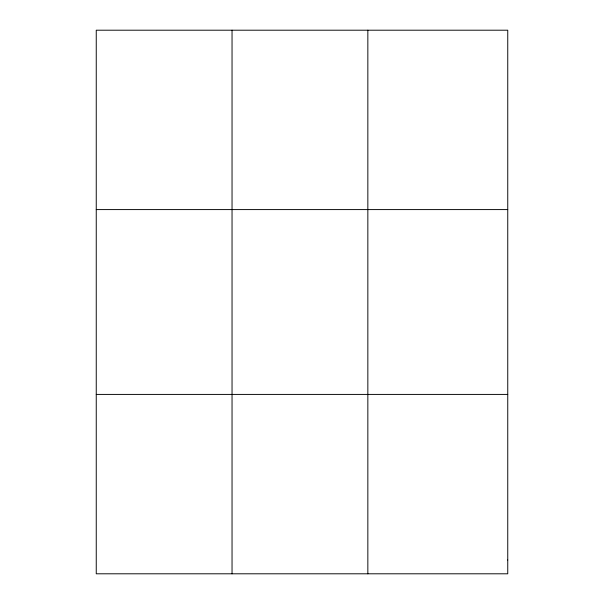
<?xml version="1.0" encoding="UTF-8"?>
<svg xmlns="http://www.w3.org/2000/svg" width="604" height="604" viewBox="0 0 604 604"><rect width="100%" height="100%" fill="white"/><g stroke="black" fill="none" stroke-linecap="round" stroke-linejoin="round"><path stroke-width="0.91" d="M232.042 30.2L232.042 573.8M367.844 30.2L367.844 573.8M96.247 209.588L507.753 209.588M96.247 394.412L507.753 394.412M507.753 559.999L507.753 573.8L96.247 573.8L96.247 30.2L507.753 30.2L507.753 559.999"/></g></svg>
